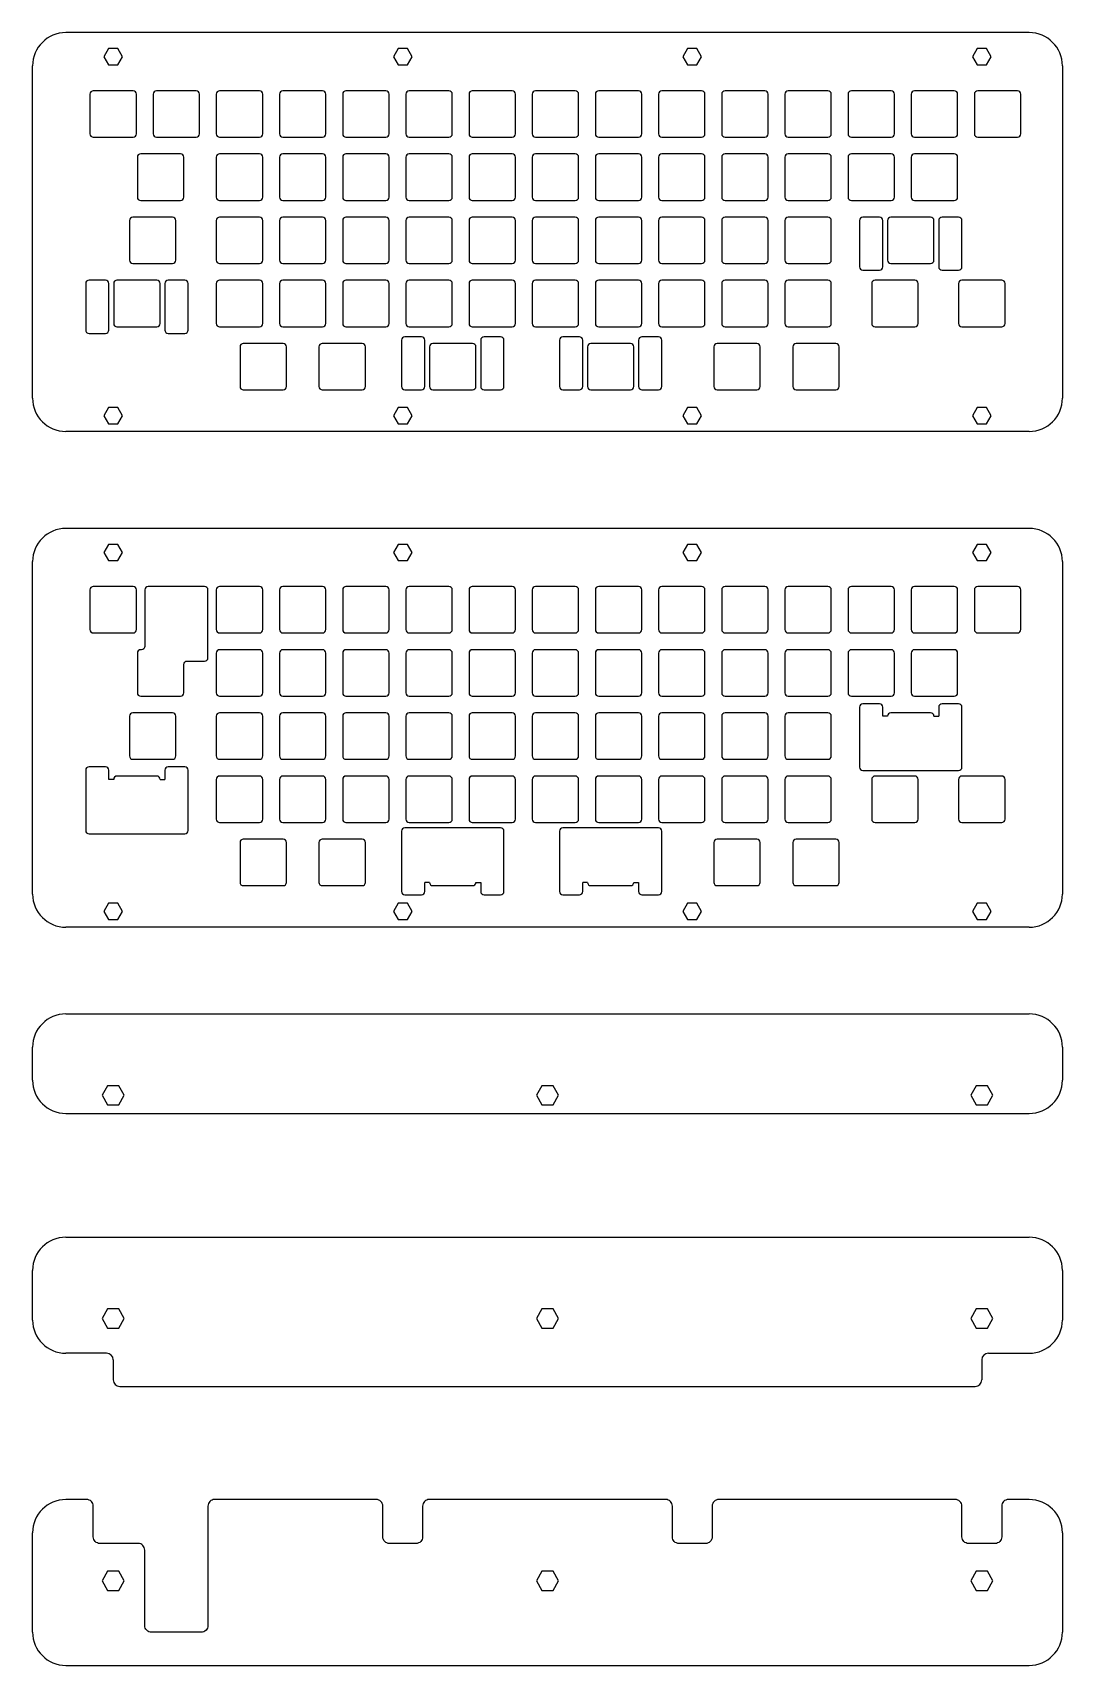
# Model space of a CAD drawing. Header units: millimetres. Extents: x 27 to 677, y 34 to 597.
# Drawn here: x 366.8 to 677.3, y 104.6 to 596.9 of the extents above; entities that cross this region are included whole.
import ezdxf

# ---------------------------------------------------------------- set-up
doc = ezdxf.new("R2010")
doc.units = ezdxf.units.MM

msp = doc.modelspace()

# ---------------------------------------------------------------- linework, layer by layer
for p, q in [((667.319018, 596.901197), (376.806518, 596.901197)), ((366.806518, 486.651197), (366.806518, 586.901197)), ((677.319018, 586.901197), (677.319018, 486.651197)), ((384.094018, 578.376197), (384.094018, 566.376197)), ((397.094018, 579.376197), (385.094018, 579.376197)), ((398.094018, 566.376197), (398.094018, 578.376197)), ((403.144018, 578.376197), (403.144018, 566.376197)), ((416.144018, 579.376197), (404.144018, 579.376197)), ((417.144018, 566.376197), (417.144018, 578.376197)), ((422.194018, 578.376197), (422.194018, 566.376197)), ((435.194018, 579.376197), (423.194018, 579.376197)), ((436.194018, 566.376197), (436.194018, 578.376197)), ((441.244018, 578.376197), (441.244018, 566.376197)), ((454.244018, 579.376197), (442.244018, 579.376197)), ((455.244018, 566.376197), (455.244018, 578.376197)), ((460.294018, 578.376197), (460.294018, 566.376197)), ((473.294018, 579.376197), (461.294018, 579.376197)), ((474.294018, 566.376197), (474.294018, 578.376197)), ((479.344018, 578.376197), (479.344018, 566.376197)), ((492.344018, 579.376197), (480.344018, 579.376197)), ((493.344018, 566.376197), (493.344018, 578.376197)), ((498.394018, 578.376197), (498.394018, 566.376197)), ((511.394018, 579.376197), (499.394018, 579.376197)), ((512.394018, 566.376197), (512.394018, 578.376197)), ((517.444018, 578.376197), (517.444018, 566.376197)), ((530.444018, 579.376197), (518.444018, 579.376197)), ((531.444018, 566.376197), (531.444018, 578.376197)), ((536.494018, 578.376197), (536.494018, 566.376197)), ((549.494018, 579.376197), (537.494018, 579.376197)), ((550.494018, 566.376197), (550.494018, 578.376197)), ((555.544018, 578.376197), (555.544018, 566.376197)), ((568.544018, 579.376197), (556.544018, 579.376197)), ((569.544018, 566.376197), (569.544018, 578.376197)), ((574.594018, 578.376197), (574.594018, 566.376197)), ((587.594018, 579.376197), (575.594018, 579.376197)), ((588.594018, 566.376197), (588.594018, 578.376197)), ((593.644018, 578.376197), (593.644018, 566.376197)), ((606.644018, 579.376197), (594.644018, 579.376197)), ((607.644018, 566.376197), (607.644018, 578.376197)), ((612.694018, 578.376197), (612.694018, 566.376197)), ((625.694018, 579.376197), (613.694018, 579.376197)), ((626.694018, 566.376197), (626.694018, 578.376197)), ((631.744018, 578.376197), (631.744018, 566.376197)), ((644.744018, 579.376197), (632.744018, 579.376197)), ((645.744018, 566.376197), (645.744018, 578.376197)), ((650.794018, 578.376197), (650.794018, 566.376197)), ((663.794018, 579.376197), (651.794018, 579.376197)), ((664.794018, 566.376197), (664.794018, 578.376197)), ((385.094018, 565.376197), (397.094018, 565.376197)), ((404.144018, 565.376197), (416.144018, 565.376197)), ((423.194018, 565.376197), (435.194018, 565.376197)), ((442.244018, 565.376197), (454.244018, 565.376197)), ((461.294018, 565.376197), (473.294018, 565.376197)), ((480.344018, 565.376197), (492.344018, 565.376197)), ((499.394018, 565.376197), (511.394018, 565.376197)), ((518.444018, 565.376197), (530.444018, 565.376197)), ((537.494018, 565.376197), (549.494018, 565.376197)), ((556.544018, 565.376197), (568.544018, 565.376197)), ((575.594018, 565.376197), (587.594018, 565.376197)), ((594.644018, 565.376197), (606.644018, 565.376197)), ((613.694018, 565.376197), (625.694018, 565.376197)), ((632.744018, 565.376197), (644.744018, 565.376197)), ((651.794018, 565.376197), (663.794018, 565.376197)), ((398.381518, 559.326197), (398.381518, 547.326197)), ((411.381518, 560.326197), (399.381518, 560.326197)), ((412.381518, 547.326197), (412.381518, 559.326197)), ((422.194018, 559.326197), (422.194018, 547.326197)), ((435.194018, 560.326197), (423.194018, 560.326197)), ((436.194018, 547.326197), (436.194018, 559.326197)), ((441.244018, 559.326197), (441.244018, 547.326197)), ((454.244018, 560.326197), (442.244018, 560.326197)), ((455.244018, 547.326197), (455.244018, 559.326197)), ((460.294018, 559.326197), (460.294018, 547.326197)), ((473.294018, 560.326197), (461.294018, 560.326197)), ((474.294018, 547.326197), (474.294018, 559.326197)), ((479.344018, 559.326197), (479.344018, 547.326197)), ((492.344018, 560.326197), (480.344018, 560.326197)), ((493.344018, 547.326197), (493.344018, 559.326197)), ((498.394018, 559.326197), (498.394018, 547.326197)), ((511.394018, 560.326197), (499.394018, 560.326197)), ((512.394018, 547.326197), (512.394018, 559.326197)), ((517.444018, 559.326197), (517.444018, 547.326197)), ((530.444018, 560.326197), (518.444018, 560.326197)), ((531.444018, 547.326197), (531.444018, 559.326197)), ((536.494018, 559.326197), (536.494018, 547.326197)), ((549.494018, 560.326197), (537.494018, 560.326197)), ((550.494018, 547.326197), (550.494018, 559.326197)), ((555.544018, 559.326197), (555.544018, 547.326197)), ((568.544018, 560.326197), (556.544018, 560.326197)), ((569.544018, 547.326197), (569.544018, 559.326197)), ((574.594018, 559.326197), (574.594018, 547.326197)), ((587.594018, 560.326197), (575.594018, 560.326197)), ((588.594018, 547.326197), (588.594018, 559.326197)), ((593.644018, 559.326197), (593.644018, 547.326197)), ((606.644018, 560.326197), (594.644018, 560.326197)), ((607.644018, 547.326197), (607.644018, 559.326197)), ((612.694018, 559.326197), (612.694018, 547.326197)), ((625.694018, 560.326197), (613.694018, 560.326197)), ((626.694018, 547.326197), (626.694018, 559.326197)), ((631.744018, 559.326197), (631.744018, 547.326197)), ((644.744018, 560.326197), (632.744018, 560.326197)), ((645.744018, 547.326197), (645.744018, 559.326197)), ((399.381518, 546.326197), (411.381518, 546.326197)), ((423.194018, 546.326197), (435.194018, 546.326197)), ((442.244018, 546.326197), (454.244018, 546.326197)), ((461.294018, 546.326197), (473.294018, 546.326197)), ((480.344018, 546.326197), (492.344018, 546.326197)), ((499.394018, 546.326197), (511.394018, 546.326197)), ((518.444018, 546.326197), (530.444018, 546.326197)), ((537.494018, 546.326197), (549.494018, 546.326197)), ((556.544018, 546.326197), (568.544018, 546.326197)), ((575.594018, 546.326197), (587.594018, 546.326197)), ((594.644018, 546.326197), (606.644018, 546.326197)), ((613.694018, 546.326197), (625.694018, 546.326197)), ((632.744018, 546.326197), (644.744018, 546.326197)), ((396.000268, 540.276197), (396.000268, 528.276197)), ((409.000268, 541.276197), (397.000268, 541.276197)), ((410.000268, 528.276197), (410.000268, 540.276197)), ((422.194018, 540.276197), (422.194018, 528.276197)), ((435.194018, 541.276197), (423.194018, 541.276197)), ((436.194018, 528.276197), (436.194018, 540.276197)), ((441.244018, 540.276197), (441.244018, 528.276197)), ((454.244018, 541.276197), (442.244018, 541.276197)), ((455.244018, 528.276197), (455.244018, 540.276197)), ((460.294018, 540.276197), (460.294018, 528.276197)), ((473.294018, 541.276197), (461.294018, 541.276197)), ((474.294018, 528.276197), (474.294018, 540.276197)), ((479.344018, 540.276197), (479.344018, 528.276197)), ((492.344018, 541.276197), (480.344018, 541.276197)), ((493.344018, 528.276197), (493.344018, 540.276197)), ((498.394018, 540.276197), (498.394018, 528.276197)), ((511.394018, 541.276197), (499.394018, 541.276197)), ((512.394018, 528.276197), (512.394018, 540.276197)), ((517.444018, 540.276197), (517.444018, 528.276197)), ((530.444018, 541.276197), (518.444018, 541.276197)), ((531.444018, 528.276197), (531.444018, 540.276197)), ((536.494018, 540.276197), (536.494018, 528.276197)), ((549.494018, 541.276197), (537.494018, 541.276197)), ((550.494018, 528.276197), (550.494018, 540.276197)), ((555.544018, 540.276197), (555.544018, 528.276197)), ((568.544018, 541.276197), (556.544018, 541.276197)), ((569.544018, 528.276197), (569.544018, 540.276197)), ((574.594018, 540.276197), (574.594018, 528.276197)), ((587.594018, 541.276197), (575.594018, 541.276197)), ((588.594018, 528.276197), (588.594018, 540.276197)), ((593.644018, 540.276197), (593.644018, 528.276197)), ((606.644018, 541.276197), (594.644018, 541.276197)), ((607.644018, 528.276197), (607.644018, 540.276197)), ((616.162268, 540.276197), (616.162268, 526.276197)), ((622.162268, 541.276197), (617.162268, 541.276197)), ((623.162268, 526.276197), (623.162268, 540.276197)), ((624.600268, 540.276197), (624.600268, 528.276197)), ((637.600268, 541.276197), (625.600268, 541.276197)), ((638.600268, 528.276197), (638.600268, 540.276197)), ((640.038268, 540.276197), (640.038268, 526.276197)), ((646.038268, 541.276197), (641.038268, 541.276197)), ((647.038268, 526.276197), (647.038268, 540.276197)), ((397.000268, 527.276197), (409.000268, 527.276197)), ((423.194018, 527.276197), (435.194018, 527.276197)), ((442.244018, 527.276197), (454.244018, 527.276197)), ((461.294018, 527.276197), (473.294018, 527.276197)), ((480.344018, 527.276197), (492.344018, 527.276197)), ((499.394018, 527.276197), (511.394018, 527.276197)), ((518.444018, 527.276197), (530.444018, 527.276197)), ((537.494018, 527.276197), (549.494018, 527.276197)), ((556.544018, 527.276197), (568.544018, 527.276197)), ((575.594018, 527.276197), (587.594018, 527.276197)), ((594.644018, 527.276197), (606.644018, 527.276197)), ((625.600268, 527.276197), (637.600268, 527.276197)), ((388.799768, 522.226197), (383.799768, 522.226197)), ((404.237768, 522.226197), (392.237768, 522.226197)), ((412.675768, 522.226197), (407.675768, 522.226197)), ((435.194018, 522.226197), (423.194018, 522.226197)), ((454.244018, 522.226197), (442.244018, 522.226197)), ((473.294018, 522.226197), (461.294018, 522.226197)), ((492.344018, 522.226197), (480.344018, 522.226197)), ((511.394018, 522.226197), (499.394018, 522.226197)), ((530.444018, 522.226197), (518.444018, 522.226197)), ((549.494018, 522.226197), (537.494018, 522.226197)), ((568.544018, 522.226197), (556.544018, 522.226197)), ((587.594018, 522.226197), (575.594018, 522.226197)), ((606.644018, 522.226197), (594.644018, 522.226197)), ((617.162268, 525.276197), (622.162268, 525.276197)), ((632.837768, 522.226197), (620.837768, 522.226197)), ((641.038268, 525.276197), (646.038268, 525.276197)), ((659.031518, 522.226197), (647.031518, 522.226197)), ((382.799768, 521.226197), (382.799768, 507.226197)), ((389.799768, 507.226197), (389.799768, 521.226197)), ((391.237768, 521.226197), (391.237768, 509.226197)), ((405.237768, 509.226197), (405.237768, 521.226197)), ((406.675768, 521.226197), (406.675768, 507.226197)), ((413.675768, 507.226197), (413.675768, 521.226197)), ((422.194018, 521.226197), (422.194018, 509.226197)), ((436.194018, 509.226197), (436.194018, 521.226197)), ((441.244018, 521.226197), (441.244018, 509.226197)), ((455.244018, 509.226197), (455.244018, 521.226197)), ((460.294018, 521.226197), (460.294018, 509.226197)), ((474.294018, 509.226197), (474.294018, 521.226197)), ((479.344018, 521.226197), (479.344018, 509.226197)), ((493.344018, 509.226197), (493.344018, 521.226197)), ((498.394018, 521.226197), (498.394018, 509.226197)), ((512.394018, 509.226197), (512.394018, 521.226197)), ((517.444018, 521.226197), (517.444018, 509.226197)), ((531.444018, 509.226197), (531.444018, 521.226197)), ((536.494018, 521.226197), (536.494018, 509.226197)), ((550.494018, 509.226197), (550.494018, 521.226197)), ((555.544018, 521.226197), (555.544018, 509.226197)), ((569.544018, 509.226197), (569.544018, 521.226197)), ((574.594018, 521.226197), (574.594018, 509.226197)), ((588.594018, 509.226197), (588.594018, 521.226197)), ((593.644018, 521.226197), (593.644018, 509.226197)), ((607.644018, 509.226197), (607.644018, 521.226197)), ((619.837768, 521.226197), (619.837768, 509.226197)), ((633.837768, 509.226197), (633.837768, 521.226197)), ((646.031518, 521.226197), (646.031518, 509.226197)), ((660.031518, 509.226197), (660.031518, 521.226197)), ((392.237768, 508.226197), (404.237768, 508.226197)), ((423.194018, 508.226197), (435.194018, 508.226197)), ((442.244018, 508.226197), (454.244018, 508.226197)), ((461.294018, 508.226197), (473.294018, 508.226197)), ((480.344018, 508.226197), (492.344018, 508.226197)), ((499.394018, 508.226197), (511.394018, 508.226197)), ((518.444018, 508.226197), (530.444018, 508.226197)), ((537.494018, 508.226197), (549.494018, 508.226197)), ((556.544018, 508.226197), (568.544018, 508.226197)), ((575.594018, 508.226197), (587.594018, 508.226197)), ((594.644018, 508.226197), (606.644018, 508.226197)), ((620.837768, 508.226197), (632.837768, 508.226197)), ((647.031518, 508.226197), (659.031518, 508.226197)), ((383.799768, 506.226197), (388.799768, 506.226197)), ((407.675768, 506.226197), (412.675768, 506.226197)), ((442.337768, 503.176197), (430.337768, 503.176197)), ((466.150268, 503.176197), (454.150268, 503.176197)), ((478.049768, 504.176197), (478.049768, 490.176197)), ((484.049768, 505.176197), (479.049768, 505.176197)), ((485.049768, 490.176197), (485.049768, 504.176197)), ((499.487768, 503.176197), (487.487768, 503.176197)), ((501.925768, 504.176197), (501.925768, 490.176197)), ((507.925768, 505.176197), (502.925768, 505.176197)), ((508.925768, 490.176197), (508.925768, 504.176197)), ((525.674768, 504.176197), (525.674768, 490.176197)), ((531.674768, 505.176197), (526.674768, 505.176197)), ((532.674768, 490.176197), (532.674768, 504.176197)), ((547.112768, 503.176197), (535.112768, 503.176197)), ((549.550768, 504.176197), (549.550768, 490.176197)), ((555.550768, 505.176197), (550.550768, 505.176197)), ((556.550768, 490.176197), (556.550768, 504.176197)), ((585.212768, 503.176197), (573.212768, 503.176197)), ((609.025268, 503.176197), (597.025268, 503.176197)), ((429.337768, 502.176197), (429.337768, 490.176197)), ((443.337768, 490.176197), (443.337768, 502.176197)), ((453.150268, 502.176197), (453.150268, 490.176197)), ((467.150268, 490.176197), (467.150268, 502.176197)), ((486.487768, 502.176197), (486.487768, 490.176197)), ((500.487768, 490.176197), (500.487768, 502.176197)), ((534.112768, 502.176197), (534.112768, 490.176197)), ((548.112768, 490.176197), (548.112768, 502.176197)), ((572.212768, 502.176197), (572.212768, 490.176197)), ((586.212768, 490.176197), (586.212768, 502.176197)), ((596.025268, 502.176197), (596.025268, 490.176197)), ((610.025268, 490.176197), (610.025268, 502.176197)), ((430.337768, 489.176197), (442.337768, 489.176197)), ((454.150268, 489.176197), (466.150268, 489.176197)), ((479.049768, 489.176197), (484.049768, 489.176197)), ((487.487768, 489.176197), (499.487768, 489.176197)), ((502.925768, 489.176197), (507.925768, 489.176197)), ((526.674768, 489.176197), (531.674768, 489.176197)), ((535.112768, 489.176197), (547.112768, 489.176197)), ((550.550768, 489.176197), (555.550768, 489.176197)), ((573.212768, 489.176197), (585.212768, 489.176197)), ((597.025268, 489.176197), (609.025268, 489.176197)), ((667.319018, 476.651197), (376.806518, 476.651197)), ((667.319018, 447.402188), (376.806518, 447.402188)), ((366.806518, 337.152188), (366.806518, 437.402188)), ((677.319018, 437.402188), (677.319018, 337.152188)), ((384.094018, 428.877188), (384.094018, 416.877188)), ((397.094018, 429.877188), (385.094018, 429.877188)), ((398.094018, 416.877188), (398.094018, 428.877188)), ((422.194018, 428.877188), (422.194018, 416.877188)), ((435.194018, 429.877188), (423.194018, 429.877188)), ((436.194018, 416.877188), (436.194018, 428.877188)), ((441.244018, 428.877188), (441.244018, 416.877188)), ((454.244018, 429.877188), (442.244018, 429.877188)), ((455.244018, 416.877188), (455.244018, 428.877188)), ((460.294018, 428.877188), (460.294018, 416.877188)), ((473.294018, 429.877188), (461.294018, 429.877188)), ((474.294018, 416.877188), (474.294018, 428.877188)), ((479.344018, 428.877188), (479.344018, 416.877188)), ((492.344018, 429.877188), (480.344018, 429.877188)), ((493.344018, 416.877188), (493.344018, 428.877188)), ((498.394018, 428.877188), (498.394018, 416.877188)), ((511.394018, 429.877188), (499.394018, 429.877188)), ((512.394018, 416.877188), (512.394018, 428.877188)), ((517.444018, 428.877188), (517.444018, 416.877188)), ((530.444018, 429.877188), (518.444018, 429.877188)), ((531.444018, 416.877188), (531.444018, 428.877188)), ((536.494018, 428.877188), (536.494018, 416.877188)), ((549.494018, 429.877188), (537.494018, 429.877188)), ((550.494018, 416.877188), (550.494018, 428.877188)), ((555.544018, 428.877188), (555.544018, 416.877188)), ((568.544018, 429.877188), (556.544018, 429.877188)), ((569.544018, 416.877188), (569.544018, 428.877188)), ((574.594018, 428.877188), (574.594018, 416.877188)), ((587.594018, 429.877188), (575.594018, 429.877188)), ((588.594018, 416.877188), (588.594018, 428.877188)), ((593.644018, 428.877188), (593.644018, 416.877188)), ((606.644018, 429.877188), (594.644018, 429.877188)), ((607.644018, 416.877188), (607.644018, 428.877188)), ((612.694018, 428.877188), (612.694018, 416.877188)), ((625.694018, 429.877188), (613.694018, 429.877188)), ((626.694018, 416.877188), (626.694018, 428.877188)), ((631.744018, 428.877188), (631.744018, 416.877188)), ((644.744018, 429.877188), (632.744018, 429.877188)), ((645.744018, 416.877188), (645.744018, 428.877188)), ((650.794018, 428.877188), (650.794018, 416.877188)), ((663.794018, 429.877188), (651.794018, 429.877188)), ((664.794018, 416.877188), (664.794018, 428.877188)), ((385.094018, 415.877188), (397.094018, 415.877188)), ((423.194018, 415.877188), (435.194018, 415.877188)), ((442.244018, 415.877188), (454.244018, 415.877188)), ((461.294018, 415.877188), (473.294018, 415.877188)), ((480.344018, 415.877188), (492.344018, 415.877188)), ((499.394018, 415.877188), (511.394018, 415.877188)), ((518.444018, 415.877188), (530.444018, 415.877188)), ((537.494018, 415.877188), (549.494018, 415.877188)), ((556.544018, 415.877188), (568.544018, 415.877188)), ((575.594018, 415.877188), (587.594018, 415.877188)), ((594.644018, 415.877188), (606.644018, 415.877188)), ((613.694018, 415.877188), (625.694018, 415.877188)), ((632.744018, 415.877188), (644.744018, 415.877188)), ((651.794018, 415.877188), (663.794018, 415.877188)), ((398.381518, 409.827188), (398.381518, 397.827188)), ((422.194018, 409.827188), (422.194018, 397.827188)), ((435.194018, 410.827188), (423.194018, 410.827188)), ((436.194018, 397.827188), (436.194018, 409.827188)), ((441.244018, 409.827188), (441.244018, 397.827188)), ((454.244018, 410.827188), (442.244018, 410.827188)), ((455.244018, 397.827188), (455.244018, 409.827188)), ((460.294018, 409.827188), (460.294018, 397.827188)), ((473.294018, 410.827188), (461.294018, 410.827188)), ((474.294018, 397.827188), (474.294018, 409.827188)), ((479.344018, 409.827188), (479.344018, 397.827188)), ((492.344018, 410.827188), (480.344018, 410.827188)), ((493.344018, 397.827188), (493.344018, 409.827188)), ((498.394018, 409.827188), (498.394018, 397.827188)), ((511.394018, 410.827188), (499.394018, 410.827188)), ((512.394018, 397.827188), (512.394018, 409.827188)), ((517.444018, 409.827188), (517.444018, 397.827188)), ((530.444018, 410.827188), (518.444018, 410.827188)), ((531.444018, 397.827188), (531.444018, 409.827188)), ((536.494018, 409.827188), (536.494018, 397.827188)), ((549.494018, 410.827188), (537.494018, 410.827188)), ((550.494018, 397.827188), (550.494018, 409.827188)), ((555.544018, 409.827188), (555.544018, 397.827188)), ((568.544018, 410.827188), (556.544018, 410.827188)), ((569.544018, 397.827188), (569.544018, 409.827188)), ((574.594018, 409.827188), (574.594018, 397.827188)), ((587.594018, 410.827188), (575.594018, 410.827188)), ((588.594018, 397.827188), (588.594018, 409.827188)), ((593.644018, 409.827188), (593.644018, 397.827188)), ((606.644018, 410.827188), (594.644018, 410.827188)), ((607.644018, 397.827188), (607.644018, 409.827188)), ((612.694018, 409.827188), (612.694018, 397.827188)), ((625.694018, 410.827188), (613.694018, 410.827188)), ((626.694018, 397.827188), (626.694018, 409.827188)), ((631.744018, 409.827188), (631.744018, 397.827188)), ((644.744018, 410.827188), (632.744018, 410.827188)), ((645.744018, 397.827188), (645.744018, 409.827188)), ((399.381518, 396.827188), (411.381518, 396.827188)), ((423.194018, 396.827188), (435.194018, 396.827188)), ((442.244018, 396.827188), (454.244018, 396.827188)), ((461.294018, 396.827188), (473.294018, 396.827188)), ((480.344018, 396.827188), (492.344018, 396.827188)), ((499.394018, 396.827188), (511.394018, 396.827188)), ((518.444018, 396.827188), (530.444018, 396.827188)), ((537.494018, 396.827188), (549.494018, 396.827188)), ((556.544018, 396.827188), (568.544018, 396.827188)), ((575.594018, 396.827188), (587.594018, 396.827188)), ((594.644018, 396.827188), (606.644018, 396.827188)), ((613.694018, 396.827188), (625.694018, 396.827188)), ((622.162268, 394.527188), (617.162268, 394.527188)), ((632.744018, 396.827188), (644.744018, 396.827188)), ((646.038268, 394.527188), (641.038268, 394.527188)), ((396.000268, 390.777188), (396.000268, 378.777188)), ((409.000268, 391.777188), (397.000268, 391.777188)), ((410.000268, 378.777188), (410.000268, 390.777188)), ((422.194018, 390.777188), (422.194018, 378.777188)), ((435.194018, 391.777188), (423.194018, 391.777188)), ((436.194018, 378.777188), (436.194018, 390.777188)), ((441.244018, 390.777188), (441.244018, 378.777188)), ((454.244018, 391.777188), (442.244018, 391.777188)), ((455.244018, 378.777188), (455.244018, 390.777188)), ((460.294018, 390.777188), (460.294018, 378.777188)), ((473.294018, 391.777188), (461.294018, 391.777188)), ((474.294018, 378.777188), (474.294018, 390.777188)), ((479.344018, 390.777188), (479.344018, 378.777188)), ((492.344018, 391.777188), (480.344018, 391.777188)), ((493.344018, 378.777188), (493.344018, 390.777188)), ((498.394018, 390.777188), (498.394018, 378.777188)), ((511.394018, 391.777188), (499.394018, 391.777188)), ((512.394018, 378.777188), (512.394018, 390.777188)), ((517.444018, 390.777188), (517.444018, 378.777188)), ((530.444018, 391.777188), (518.444018, 391.777188)), ((531.444018, 378.777188), (531.444018, 390.777188)), ((536.494018, 390.777188), (536.494018, 378.777188)), ((549.494018, 391.777188), (537.494018, 391.777188)), ((550.494018, 378.777188), (550.494018, 390.777188)), ((555.544018, 390.777188), (555.544018, 378.777188)), ((568.544018, 391.777188), (556.544018, 391.777188)), ((569.544018, 378.777188), (569.544018, 390.777188)), ((574.594018, 390.777188), (574.594018, 378.777188)), ((587.594018, 391.777188), (575.594018, 391.777188)), ((588.594018, 378.777188), (588.594018, 390.777188)), ((593.644018, 390.777188), (593.644018, 378.777188)), ((606.644018, 391.777188), (594.644018, 391.777188)), ((607.644018, 378.777188), (607.644018, 390.777188)), ((616.162268, 393.527188), (616.162268, 375.377188)), ((623.162268, 390.777188), (623.162268, 393.527188)), ((624.600268, 390.777188), (623.162268, 390.777188)), ((637.600268, 391.777188), (625.600268, 391.777188)), ((638.600268, 390.777188), (640.038268, 390.777188)), ((640.038268, 393.527188), (640.038268, 390.777188)), ((647.038268, 375.377188), (647.038268, 393.527188)), ((382.799768, 374.477188), (382.799768, 356.327188)), ((388.799768, 375.477188), (383.799768, 375.477188)), ((389.799768, 371.727188), (389.799768, 374.477188)), ((397.000268, 377.777188), (409.000268, 377.777188)), ((406.675768, 374.477188), (406.675768, 371.727188)), ((412.675768, 375.477188), (407.675768, 375.477188)), ((413.675768, 356.327188), (413.675768, 374.477188)), ((423.194018, 377.777188), (435.194018, 377.777188)), ((442.244018, 377.777188), (454.244018, 377.777188)), ((461.294018, 377.777188), (473.294018, 377.777188)), ((480.344018, 377.777188), (492.344018, 377.777188)), ((499.394018, 377.777188), (511.394018, 377.777188)), ((518.444018, 377.777188), (530.444018, 377.777188)), ((537.494018, 377.777188), (549.494018, 377.777188)), ((556.544018, 377.777188), (568.544018, 377.777188)), ((575.594018, 377.777188), (587.594018, 377.777188)), ((594.644018, 377.777188), (606.644018, 377.777188)), ((617.162268, 374.377188), (620.662268, 374.377188)), ((620.662268, 374.377188), (622.162268, 374.377188)), ((622.162268, 374.377188), (641.038268, 374.377188)), ((641.038268, 374.377188), (642.538268, 374.377188)), ((642.538268, 374.377188), (646.038268, 374.377188)), ((391.237768, 371.727188), (389.799768, 371.727188)), ((404.237768, 372.727188), (392.237768, 372.727188)), ((405.237768, 371.727188), (406.675768, 371.727188)), ((422.194018, 371.727188), (422.194018, 359.727188)), ((435.194018, 372.727188), (423.194018, 372.727188)), ((436.194018, 359.727188), (436.194018, 371.727188)), ((441.244018, 371.727188), (441.244018, 359.727188)), ((454.244018, 372.727188), (442.244018, 372.727188)), ((455.244018, 359.727188), (455.244018, 371.727188)), ((460.294018, 371.727188), (460.294018, 359.727188)), ((473.294018, 372.727188), (461.294018, 372.727188)), ((474.294018, 359.727188), (474.294018, 371.727188)), ((479.344018, 371.727188), (479.344018, 359.727188)), ((492.344018, 372.727188), (480.344018, 372.727188)), ((493.344018, 359.727188), (493.344018, 371.727188)), ((498.394018, 371.727188), (498.394018, 359.727188)), ((511.394018, 372.727188), (499.394018, 372.727188)), ((512.394018, 359.727188), (512.394018, 371.727188)), ((517.444018, 371.727188), (517.444018, 359.727188)), ((530.444018, 372.727188), (518.444018, 372.727188)), ((531.444018, 359.727188), (531.444018, 371.727188)), ((536.494018, 371.727188), (536.494018, 359.727188)), ((549.494018, 372.727188), (537.494018, 372.727188)), ((550.494018, 359.727188), (550.494018, 371.727188)), ((555.544018, 371.727188), (555.544018, 359.727188)), ((568.544018, 372.727188), (556.544018, 372.727188)), ((569.544018, 359.727188), (569.544018, 371.727188)), ((574.594018, 371.727188), (574.594018, 359.727188)), ((587.594018, 372.727188), (575.594018, 372.727188)), ((588.594018, 359.727188), (588.594018, 371.727188)), ((593.644018, 371.727188), (593.644018, 359.727188)), ((606.644018, 372.727188), (594.644018, 372.727188)), ((607.644018, 359.727188), (607.644018, 371.727188)), ((619.837768, 371.727188), (619.837768, 359.727188)), ((632.837768, 372.727188), (620.837768, 372.727188)), ((633.837768, 359.727188), (633.837768, 371.727188)), ((646.031518, 371.727188), (646.031518, 359.727188)), ((659.031518, 372.727188), (647.031518, 372.727188)), ((660.031518, 359.727188), (660.031518, 371.727188)), ((383.799768, 355.327188), (387.299768, 355.327188)), ((387.299768, 355.327188), (388.799768, 355.327188)), ((388.799768, 355.327188), (407.675768, 355.327188)), ((407.675768, 355.327188), (409.175768, 355.327188)), ((409.175768, 355.327188), (412.675768, 355.327188)), ((423.194018, 358.727188), (435.194018, 358.727188)), ((442.244018, 358.727188), (454.244018, 358.727188)), ((461.294018, 358.727188), (473.294018, 358.727188)), ((478.049768, 356.077188), (478.049768, 337.927188)), ((482.549768, 357.077188), (479.049768, 357.077188)), ((480.344018, 358.727188), (492.344018, 358.727188)), ((484.049768, 357.077188), (482.549768, 357.077188)), ((502.925768, 357.077188), (484.049768, 357.077188)), ((499.394018, 358.727188), (511.394018, 358.727188)), ((504.425768, 357.077188), (502.925768, 357.077188)), ((507.925768, 357.077188), (504.425768, 357.077188)), ((508.925768, 337.927188), (508.925768, 356.077188)), ((518.444018, 358.727188), (530.444018, 358.727188)), ((525.674768, 356.077188), (525.674768, 337.927188)), ((530.174768, 357.077188), (526.674768, 357.077188)), ((531.674768, 357.077188), (530.174768, 357.077188)), ((550.550768, 357.077188), (531.674768, 357.077188)), ((537.494018, 358.727188), (549.494018, 358.727188)), ((552.050768, 357.077188), (550.550768, 357.077188)), ((555.550768, 357.077188), (552.050768, 357.077188)), ((556.544018, 358.727188), (568.544018, 358.727188)), ((556.550768, 337.927188), (556.550768, 356.077188)), ((575.594018, 358.727188), (587.594018, 358.727188)), ((594.644018, 358.727188), (606.644018, 358.727188)), ((620.837768, 358.727188), (632.837768, 358.727188)), ((647.031518, 358.727188), (659.031518, 358.727188)), ((429.337768, 352.677188), (429.337768, 340.677188)), ((442.337768, 353.677188), (430.337768, 353.677188)), ((443.337768, 340.677188), (443.337768, 352.677188)), ((453.150268, 352.677188), (453.150268, 340.677188)), ((466.150268, 353.677188), (454.150268, 353.677188)), ((467.150268, 340.677188), (467.150268, 352.677188)), ((572.212768, 352.677188), (572.212768, 340.677188)), ((585.212768, 353.677188), (573.212768, 353.677188)), ((586.212768, 340.677188), (586.212768, 352.677188)), ((596.025268, 352.677188), (596.025268, 340.677188)), ((609.025268, 353.677188), (597.025268, 353.677188)), ((610.025268, 340.677188), (610.025268, 352.677188)), ((485.049768, 337.927188), (485.049768, 340.677188)), ((486.487768, 340.677188), (485.049768, 340.677188)), ((500.487768, 340.677188), (501.925768, 340.677188)), ((501.925768, 340.677188), (501.925768, 337.927188)), ((532.674768, 337.927188), (532.674768, 340.677188)), ((534.112768, 340.677188), (532.674768, 340.677188)), ((548.112768, 340.677188), (549.550768, 340.677188)), ((549.550768, 340.677188), (549.550768, 337.927188)), ((430.337768, 339.677188), (442.337768, 339.677188)), ((454.150268, 339.677188), (466.150268, 339.677188)), ((479.049768, 336.927188), (484.049768, 336.927188)), ((487.487768, 339.677188), (499.487768, 339.677188)), ((502.925768, 336.927188), (507.925768, 336.927188)), ((526.674768, 336.927188), (531.674768, 336.927188)), ((535.112768, 339.677188), (547.112768, 339.677188)), ((550.550768, 336.927188), (555.550768, 336.927188)), ((573.212768, 339.677188), (585.212768, 339.677188)), ((597.025268, 339.677188), (609.025268, 339.677188)), ((667.319018, 327.152188), (376.806518, 327.152188)), ((376.806518, 300.981057), (667.319018, 300.981057)), ((366.806518, 280.981058), (366.806518, 290.981057)), ((677.319018, 290.981057), (677.319018, 280.981058)), ((376.806518, 270.981058), (667.319018, 270.981058)), ((376.806518, 233.672216), (667.319018, 233.672216)), ((366.806518, 208.672217), (366.806518, 223.672216)), ((677.319018, 223.672216), (677.319018, 208.672217)), ((389.094018, 198.672217), (376.806518, 198.672217)), ((655.031518, 198.672217), (667.319018, 198.672217)), ((391.094018, 196.672217), (391.094018, 190.672217)), ((653.031518, 196.672217), (653.031518, 190.672217)), ((393.094018, 188.672217), (651.031518, 188.672217)), ((366.806518, 114.559927), (366.806518, 144.559926)), ((677.319018, 144.559926), (677.319018, 114.559927)), ((376.806518, 104.559927), (667.319018, 104.559927))]:
    msp.add_line(p, q)
for points in [[(392.508526, 587.201197), (393.923034, 589.651197), (392.508526, 592.101197), (389.67951, 592.101197), (388.265002, 589.651197), (389.67951, 587.201197)], [(479.821026, 587.201197), (481.235534, 589.651197), (479.821026, 592.101197), (476.99201, 592.101197), (475.577502, 589.651197), (476.99201, 587.201197)], [(567.133526, 587.201197), (568.548034, 589.651197), (567.133526, 592.101197), (564.30451, 592.101197), (562.890002, 589.651197), (564.30451, 587.201197)], [(654.446026, 587.201197), (655.860534, 589.651197), (654.446026, 592.101197), (651.61701, 592.101197), (650.202502, 589.651197), (651.61701, 587.201197)], [(392.508526, 478.951197), (393.923034, 481.401197), (392.508526, 483.851197), (389.67951, 483.851197), (388.265002, 481.401197), (389.67951, 478.951197)], [(479.821026, 478.951197), (481.235534, 481.401197), (479.821026, 483.851197), (476.99201, 483.851197), (475.577502, 481.401197), (476.99201, 478.951197)], [(567.133526, 478.951197), (568.548034, 481.401197), (567.133526, 483.851197), (564.30451, 483.851197), (562.890002, 481.401197), (564.30451, 478.951197)], [(654.446026, 478.951197), (655.860534, 481.401197), (654.446026, 483.851197), (651.61701, 483.851197), (650.202502, 481.401197), (651.61701, 478.951197)], [(392.508526, 437.702188), (393.923034, 440.152188), (392.508526, 442.602188), (389.67951, 442.602188), (388.265002, 440.152188), (389.67951, 437.702188)], [(479.821026, 437.702188), (481.235534, 440.152188), (479.821026, 442.602188), (476.99201, 442.602188), (475.577502, 440.152188), (476.99201, 437.702188)], [(567.133526, 437.702188), (568.548034, 440.152188), (567.133526, 442.602188), (564.30451, 442.602188), (562.890002, 440.152188), (564.30451, 437.702188)], [(654.446026, 437.702188), (655.860534, 440.152188), (654.446026, 442.602188), (651.61701, 442.602188), (650.202502, 440.152188), (651.61701, 437.702188)], [(392.508526, 329.452188), (393.923034, 331.902188), (392.508526, 334.352188), (389.67951, 334.352188), (388.265002, 331.902188), (389.67951, 329.452188)], [(479.821026, 329.452188), (481.235534, 331.902188), (479.821026, 334.352188), (476.99201, 334.352188), (475.577502, 331.902188), (476.99201, 329.452188)], [(567.133526, 329.452188), (568.548034, 331.902188), (567.133526, 334.352188), (564.30451, 334.352188), (562.890002, 331.902188), (564.30451, 329.452188)], [(654.446026, 329.452188), (655.860534, 331.902188), (654.446026, 334.352188), (651.61701, 334.352188), (650.202502, 331.902188), (651.61701, 329.452188)], [(389.418878, 279.357001), (387.743878, 276.455816), (389.418878, 273.554631), (392.768878, 273.554631), (394.443878, 276.455816), (392.768878, 279.357001)], [(520.38763, 279.357001), (518.71263, 276.455816), (520.38763, 273.554631), (523.73763, 273.554631), (525.41263, 276.455816), (523.73763, 279.357001)], [(651.356518, 279.357242), (649.681518, 276.456057), (651.356518, 273.554872), (654.706518, 273.554872), (656.381518, 276.456057), (654.706518, 279.357242)], [(389.419019, 212.048403), (387.744019, 209.147218), (389.419019, 206.246033), (392.769019, 206.246033), (394.444019, 209.147218), (392.769019, 212.048403)], [(520.38763, 212.048642), (518.71263, 209.147457), (520.38763, 206.246272), (523.73763, 206.246272), (525.41263, 209.147457), (523.73763, 212.048642)], [(651.356517, 212.048403), (649.681517, 209.147218), (651.356517, 206.246033), (654.706517, 206.246033), (656.381517, 209.147218), (654.706517, 212.048403)], [(389.419018, 132.936111), (387.744018, 130.034926), (389.419018, 127.133741), (392.769018, 127.133741), (394.444018, 130.034926), (392.769018, 132.936111)], [(520.387768, 132.936111), (518.712768, 130.034926), (520.387768, 127.133741), (523.737768, 127.133741), (525.412768, 130.034926), (523.737768, 132.936111)], [(651.356518, 132.936111), (649.681518, 130.034926), (651.356518, 127.133741), (654.706518, 127.133741), (656.381518, 130.034926), (654.706518, 132.936111)]]:
    msp.add_lwpolyline(points, close=True)
for points in [[(412.381518, 397.827188), (412.381518, 406.402189, -0.414214), (413.381518, 407.402189), (418.669018, 407.402189, 0.414214), (419.669018, 408.402189), (419.669018, 428.877188, 0.414214), (418.669018, 429.877188), (401.619018, 429.877188, 0.414214), (400.619018, 428.877188), (400.619018, 411.827188, -0.414214), (399.619018, 410.827188), (399.381518, 410.827188)], [(667.319018, 154.559926), (661.031518, 154.559926, 0.414214), (659.031518, 152.559926), (659.031518, 143.309926, -0.414214), (657.031518, 141.309926), (649.031518, 141.309926, -0.414214), (647.031518, 143.309926), (647.031518, 152.559926, 0.414214), (645.031518, 154.559926), (573.719018, 154.559926, 0.414214), (571.719018, 152.559926), (571.719018, 143.309926, -0.414214), (569.719018, 141.309926), (561.719018, 141.309926, -0.414214), (559.719018, 143.309926), (559.719018, 152.559926, 0.414214), (557.719018, 154.559926), (486.406518, 154.559926, 0.414214), (484.406518, 152.559926), (484.406518, 143.309926, -0.414214), (482.406518, 141.309926), (474.406518, 141.309926, -0.414214), (472.406518, 143.309926), (472.406518, 152.559926, 0.414214), (470.406518, 154.559926), (421.669018, 154.559926, 0.414214), (419.669018, 152.559926), (419.669018, 116.559927, -0.414214), (417.669018, 114.559927), (402.619018, 114.559927, -0.414214), (400.619018, 116.559927), (400.619018, 139.309926, 0.414214), (398.619018, 141.309926), (387.094018, 141.309926, -0.414214), (385.094018, 143.309926), (385.094018, 152.559926, 0.414214), (383.094018, 154.559926), (376.806518, 154.559926)]]:
    msp.add_lwpolyline(points, format="xyb")
for centre, radius, start, end in [((376.806518, 586.901197), 10, 90, 180), ((667.319018, 586.901197), 10, 0, 90), ((385.094018, 578.376197), 1, 90, 180), ((397.094018, 578.376197), 1, 0, 90), ((404.144018, 578.376197), 1, 90, 180), ((416.144018, 578.376197), 1, 0, 90), ((423.194018, 578.376197), 1, 90, 180), ((435.194018, 578.376197), 1, 0, 90), ((442.244018, 578.376197), 1, 90, 180), ((454.244018, 578.376197), 1, 0, 90), ((461.294018, 578.376197), 1, 90, 180), ((473.294018, 578.376197), 1, 0, 90), ((480.344018, 578.376197), 1, 90, 180), ((492.344018, 578.376197), 1, 0, 90), ((499.394018, 578.376197), 1, 90, 180), ((511.394018, 578.376197), 1, 0, 90), ((518.444018, 578.376197), 1, 90, 180), ((530.444018, 578.376197), 1, 0, 90), ((537.494018, 578.376197), 1, 90, 180), ((549.494018, 578.376197), 1, 0, 90), ((556.544018, 578.376197), 1, 90, 180), ((568.544018, 578.376197), 1, 0, 90), ((575.594018, 578.376197), 1, 90, 180), ((587.594018, 578.376197), 1, 0, 90), ((594.644018, 578.376197), 1, 90, 180), ((606.644018, 578.376197), 1, 0, 90), ((613.694018, 578.376197), 1, 90, 180), ((625.694018, 578.376197), 1, 0, 90), ((632.744018, 578.376197), 1, 90, 180), ((644.744018, 578.376197), 1, 0, 90), ((651.794018, 578.376197), 1, 90, 180), ((663.794018, 578.376197), 1, 0, 90), ((385.094018, 566.376197), 1, 180, 270), ((397.094018, 566.376197), 1, 270, 0), ((404.144018, 566.376197), 1, 180, 270), ((416.144018, 566.376197), 1, 270, 0), ((423.194018, 566.376197), 1, 180, 270), ((435.194018, 566.376197), 1, 270, 0), ((442.244018, 566.376197), 1, 180, 270), ((454.244018, 566.376197), 1, 270, 0), ((461.294018, 566.376197), 1, 180, 270), ((473.294018, 566.376197), 1, 270, 0), ((480.344018, 566.376197), 1, 180, 270), ((492.344018, 566.376197), 1, 270, 0), ((499.394018, 566.376197), 1, 180, 270), ((511.394018, 566.376197), 1, 270, 0), ((518.444018, 566.376197), 1, 180, 270), ((530.444018, 566.376197), 1, 270, 0), ((537.494018, 566.376197), 1, 180, 270), ((549.494018, 566.376197), 1, 270, 0), ((556.544018, 566.376197), 1, 180, 270), ((568.544018, 566.376197), 1, 270, 0), ((575.594018, 566.376197), 1, 180, 270), ((587.594018, 566.376197), 1, 270, 0), ((594.644018, 566.376197), 1, 180, 270), ((606.644018, 566.376197), 1, 270, 0), ((613.694018, 566.376197), 1, 180, 270), ((625.694018, 566.376197), 1, 270, 0), ((632.744018, 566.376197), 1, 180, 270), ((644.744018, 566.376197), 1, 270, 0), ((651.794018, 566.376197), 1, 180, 270), ((663.794018, 566.376197), 1, 270, 0), ((399.381518, 559.326197), 1, 90, 180), ((411.381518, 559.326197), 1, 0, 90), ((423.194018, 559.326197), 1, 90, 180), ((435.194018, 559.326197), 1, 0, 90), ((442.244018, 559.326197), 1, 90, 180), ((454.244018, 559.326197), 1, 0, 90), ((461.294018, 559.326197), 1, 90, 180), ((473.294018, 559.326197), 1, 0, 90), ((480.344018, 559.326197), 1, 90, 180), ((492.344018, 559.326197), 1, 0, 90), ((499.394018, 559.326197), 1, 90, 180), ((511.394018, 559.326197), 1, 0, 90), ((518.444018, 559.326197), 1, 90, 180), ((530.444018, 559.326197), 1, 0, 90), ((537.494018, 559.326197), 1, 90, 180), ((549.494018, 559.326197), 1, 0, 90), ((556.544018, 559.326197), 1, 90, 180), ((568.544018, 559.326197), 1, 0, 90), ((575.594018, 559.326197), 1, 90, 180), ((587.594018, 559.326197), 1, 0, 90), ((594.644018, 559.326197), 1, 90, 180), ((606.644018, 559.326197), 1, 0, 90), ((613.694018, 559.326197), 1, 90, 180), ((625.694018, 559.326197), 1, 0, 90), ((632.744018, 559.326197), 1, 90, 180), ((644.744018, 559.326197), 1, 0, 90), ((399.381518, 547.326197), 1, 180, 270), ((411.381518, 547.326197), 1, 270, 0), ((423.194018, 547.326197), 1, 180, 270), ((435.194018, 547.326197), 1, 270, 0), ((442.244018, 547.326197), 1, 180, 270), ((454.244018, 547.326197), 1, 270, 0), ((461.294018, 547.326197), 1, 180, 270), ((473.294018, 547.326197), 1, 270, 0), ((480.344018, 547.326197), 1, 180, 270), ((492.344018, 547.326197), 1, 270, 0), ((499.394018, 547.326197), 1, 180, 270), ((511.394018, 547.326197), 1, 270, 0), ((518.444018, 547.326197), 1, 180, 270), ((530.444018, 547.326197), 1, 270, 0), ((537.494018, 547.326197), 1, 180, 270), ((549.494018, 547.326197), 1, 270, 0), ((556.544018, 547.326197), 1, 180, 270), ((568.544018, 547.326197), 1, 270, 0), ((575.594018, 547.326197), 1, 180, 270), ((587.594018, 547.326197), 1, 270, 0), ((594.644018, 547.326197), 1, 180, 270), ((606.644018, 547.326197), 1, 270, 0), ((613.694018, 547.326197), 1, 180, 270), ((625.694018, 547.326197), 1, 270, 0), ((632.744018, 547.326197), 1, 180, 270), ((644.744018, 547.326197), 1, 270, 0), ((397.000268, 540.276197), 1, 90, 180), ((409.000268, 540.276197), 1, 0, 90), ((423.194018, 540.276197), 1, 90, 180), ((435.194018, 540.276197), 1, 0, 90), ((442.244018, 540.276197), 1, 90, 180), ((454.244018, 540.276197), 1, 0, 90), ((461.294018, 540.276197), 1, 90, 180), ((473.294018, 540.276197), 1, 0, 90), ((480.344018, 540.276197), 1, 90, 180), ((492.344018, 540.276197), 1, 0, 90), ((499.394018, 540.276197), 1, 90, 180), ((511.394018, 540.276197), 1, 0, 90), ((518.444018, 540.276197), 1, 90, 180), ((530.444018, 540.276197), 1, 0, 90), ((537.494018, 540.276197), 1, 90, 180), ((549.494018, 540.276197), 1, 0, 90), ((556.544018, 540.276197), 1, 90, 180), ((568.544018, 540.276197), 1, 0, 90), ((575.594018, 540.276197), 1, 90, 180), ((587.594018, 540.276197), 1, 0, 90), ((594.644018, 540.276197), 1, 90, 180), ((606.644018, 540.276197), 1, 0, 90), ((617.162268, 540.276197), 1, 90, 180), ((622.162268, 540.276197), 1, 0, 90), ((625.600268, 540.276197), 1, 90, 180), ((637.600268, 540.276197), 1, 0, 90), ((641.038268, 540.276197), 1, 90, 180), ((646.038268, 540.276197), 1, 0, 90), ((397.000268, 528.276197), 1, 180, 270), ((409.000268, 528.276197), 1, 270, 0), ((423.194018, 528.276197), 1, 180, 270), ((435.194018, 528.276197), 1, 270, 0), ((442.244018, 528.276197), 1, 180, 270), ((454.244018, 528.276197), 1, 270, 0), ((461.294018, 528.276197), 1, 180, 270), ((473.294018, 528.276197), 1, 270, 0), ((480.344018, 528.276197), 1, 180, 270), ((492.344018, 528.276197), 1, 270, 0), ((499.394018, 528.276197), 1, 180, 270), ((511.394018, 528.276197), 1, 270, 0), ((518.444018, 528.276197), 1, 180, 270), ((530.444018, 528.276197), 1, 270, 0), ((537.494018, 528.276197), 1, 180, 270), ((549.494018, 528.276197), 1, 270, 0), ((556.544018, 528.276197), 1, 180, 270), ((568.544018, 528.276197), 1, 270, 0), ((575.594018, 528.276197), 1, 180, 270), ((587.594018, 528.276197), 1, 270, 0), ((594.644018, 528.276197), 1, 180, 270), ((606.644018, 528.276197), 1, 270, 0), ((625.600268, 528.276197), 1, 180, 270), ((637.600268, 528.276197), 1, 270, 0), ((383.799768, 521.226197), 1, 90, 180), ((388.799768, 521.226197), 1, 0, 90), ((392.237768, 521.226197), 1, 90, 180), ((404.237768, 521.226197), 1, 0, 90), ((407.675768, 521.226197), 1, 90, 180), ((412.675768, 521.226197), 1, 0, 90), ((423.194018, 521.226197), 1, 90, 180), ((435.194018, 521.226197), 1, 0, 90), ((442.244018, 521.226197), 1, 90, 180), ((454.244018, 521.226197), 1, 0, 90), ((461.294018, 521.226197), 1, 90, 180), ((473.294018, 521.226197), 1, 0, 90), ((480.344018, 521.226197), 1, 90, 180), ((492.344018, 521.226197), 1, 0, 90), ((499.394018, 521.226197), 1, 90, 180), ((511.394018, 521.226197), 1, 0, 90), ((518.444018, 521.226197), 1, 90, 180), ((530.444018, 521.226197), 1, 0, 90), ((537.494018, 521.226197), 1, 90, 180), ((549.494018, 521.226197), 1, 0, 90), ((556.544018, 521.226197), 1, 90, 180), ((568.544018, 521.226197), 1, 0, 90), ((575.594018, 521.226197), 1, 90, 180), ((587.594018, 521.226197), 1, 0, 90), ((594.644018, 521.226197), 1, 90, 180), ((606.644018, 521.226197), 1, 0, 90), ((617.162268, 526.276197), 1, 180, 270), ((620.837768, 521.226197), 1, 90, 180), ((622.162268, 526.276197), 1, 270, 0), ((632.837768, 521.226197), 1, 0, 90), ((641.038268, 526.276197), 1, 180, 270), ((647.031518, 521.226197), 1, 90, 180), ((646.038268, 526.276197), 1, 270, 0), ((659.031518, 521.226197), 1, 0, 90), ((383.799768, 507.226197), 1, 180, 270), ((388.799768, 507.226197), 1, 270, 0), ((392.237768, 509.226197), 1, 180, 270), ((404.237768, 509.226197), 1, 270, 0), ((407.675768, 507.226197), 1, 180, 270), ((412.675768, 507.226197), 1, 270, 0), ((423.194018, 509.226197), 1, 180, 270), ((435.194018, 509.226197), 1, 270, 0), ((442.244018, 509.226197), 1, 180, 270), ((454.244018, 509.226197), 1, 270, 0), ((461.294018, 509.226197), 1, 180, 270), ((473.294018, 509.226197), 1, 270, 0), ((480.344018, 509.226197), 1, 180, 270), ((492.344018, 509.226197), 1, 270, 0), ((499.394018, 509.226197), 1, 180, 270), ((511.394018, 509.226197), 1, 270, 0), ((518.444018, 509.226197), 1, 180, 270), ((530.444018, 509.226197), 1, 270, 0), ((537.494018, 509.226197), 1, 180, 270), ((549.494018, 509.226197), 1, 270, 0), ((556.544018, 509.226197), 1, 180, 270), ((568.544018, 509.226197), 1, 270, 0), ((575.594018, 509.226197), 1, 180, 270), ((587.594018, 509.226197), 1, 270, 0), ((594.644018, 509.226197), 1, 180, 270), ((606.644018, 509.226197), 1, 270, 0), ((620.837768, 509.226197), 1, 180, 270), ((632.837768, 509.226197), 1, 270, 0), ((647.031518, 509.226197), 1, 180, 270), ((659.031518, 509.226197), 1, 270, 0), ((430.337768, 502.176197), 1, 90, 180), ((442.337768, 502.176197), 1, 0, 90), ((454.150268, 502.176197), 1, 90, 180), ((466.150268, 502.176197), 1, 0, 90), ((479.049768, 504.176197), 1, 90, 180), ((484.049768, 504.176197), 1, 0, 90), ((487.487768, 502.176197), 1, 90, 180), ((499.487768, 502.176197), 1, 0, 90), ((502.925768, 504.176197), 1, 90, 180), ((507.925768, 504.176197), 1, 0, 90), ((526.674768, 504.176197), 1, 90, 180), ((531.674768, 504.176197), 1, 0, 90), ((535.112768, 502.176197), 1, 90, 180), ((547.112768, 502.176197), 1, 0, 90), ((550.550768, 504.176197), 1, 90, 180), ((555.550768, 504.176197), 1, 0, 90), ((573.212768, 502.176197), 1, 90, 180), ((585.212768, 502.176197), 1, 0, 90), ((597.025268, 502.176197), 1, 90, 180), ((609.025268, 502.176197), 1, 0, 90), ((430.337768, 490.176197), 1, 180, 270), ((442.337768, 490.176197), 1, 270, 0), ((454.150268, 490.176197), 1, 180, 270), ((466.150268, 490.176197), 1, 270, 0), ((479.049768, 490.176197), 1, 180, 270), ((484.049768, 490.176197), 1, 270, 0), ((487.487768, 490.176197), 1, 180, 270), ((499.487768, 490.176197), 1, 270, 0), ((502.925768, 490.176197), 1, 180, 270), ((507.925768, 490.176197), 1, 270, 0), ((526.674768, 490.176197), 1, 180, 270), ((531.674768, 490.176197), 1, 270, 0), ((535.112768, 490.176197), 1, 180, 270), ((547.112768, 490.176197), 1, 270, 0), ((550.550768, 490.176197), 1, 180, 270), ((555.550768, 490.176197), 1, 270, 0), ((573.212768, 490.176197), 1, 180, 270), ((585.212768, 490.176197), 1, 270, 0), ((597.025268, 490.176197), 1, 180, 270), ((609.025268, 490.176197), 1, 270, 0), ((376.806518, 486.651197), 10, 180, 270), ((667.319018, 486.651197), 10, 270, 0), ((376.806518, 437.402188), 10, 90, 180), ((667.319018, 437.402188), 10, 0, 90), ((385.094018, 428.877188), 1, 90, 180), ((397.094018, 428.877188), 1, 0, 90), ((423.194018, 428.877188), 1, 90, 180), ((435.194018, 428.877188), 1, 0, 90), ((442.244018, 428.877188), 1, 90, 180), ((454.244018, 428.877188), 1, 0, 90), ((461.294018, 428.877188), 1, 90, 180), ((473.294018, 428.877188), 1, 0, 90), ((480.344018, 428.877188), 1, 90, 180), ((492.344018, 428.877188), 1, 0, 90), ((499.394018, 428.877188), 1, 90, 180), ((511.394018, 428.877188), 1, 0, 90), ((518.444018, 428.877188), 1, 90, 180), ((530.444018, 428.877188), 1, 0, 90), ((537.494018, 428.877188), 1, 90, 180), ((549.494018, 428.877188), 1, 0, 90), ((556.544018, 428.877188), 1, 90, 180), ((568.544018, 428.877188), 1, 0, 90), ((575.594018, 428.877188), 1, 90, 180), ((587.594018, 428.877188), 1, 0, 90), ((594.644018, 428.877188), 1, 90, 180), ((606.644018, 428.877188), 1, 0, 90), ((613.694018, 428.877188), 1, 90, 180), ((625.694018, 428.877188), 1, 0, 90), ((632.744018, 428.877188), 1, 90, 180), ((644.744018, 428.877188), 1, 0, 90), ((651.794018, 428.877188), 1, 90, 180), ((663.794018, 428.877188), 1, 0, 90), ((385.094018, 416.877188), 1, 180, 270), ((397.094018, 416.877188), 1, 270, 0), ((423.194018, 416.877188), 1, 180, 270), ((435.194018, 416.877188), 1, 270, 0), ((442.244018, 416.877188), 1, 180, 270), ((454.244018, 416.877188), 1, 270, 0), ((461.294018, 416.877188), 1, 180, 270), ((473.294018, 416.877188), 1, 270, 0), ((480.344018, 416.877188), 1, 180, 270), ((492.344018, 416.877188), 1, 270, 0), ((499.394018, 416.877188), 1, 180, 270), ((511.394018, 416.877188), 1, 270, 0), ((518.444018, 416.877188), 1, 180, 270), ((530.444018, 416.877188), 1, 270, 0), ((537.494018, 416.877188), 1, 180, 270), ((549.494018, 416.877188), 1, 270, 0), ((556.544018, 416.877188), 1, 180, 270), ((568.544018, 416.877188), 1, 270, 0), ((575.594018, 416.877188), 1, 180, 270), ((587.594018, 416.877188), 1, 270, 0), ((594.644018, 416.877188), 1, 180, 270), ((606.644018, 416.877188), 1, 270, 0), ((613.694018, 416.877188), 1, 180, 270), ((625.694018, 416.877188), 1, 270, 0), ((632.744018, 416.877188), 1, 180, 270), ((644.744018, 416.877188), 1, 270, 0), ((651.794018, 416.877188), 1, 180, 270), ((663.794018, 416.877188), 1, 270, 0), ((399.381518, 409.827188), 1, 90, 180), ((423.194018, 409.827188), 1, 90, 180), ((435.194018, 409.827188), 1, 0, 90), ((442.244018, 409.827188), 1, 90, 180), ((454.244018, 409.827188), 1, 0, 90), ((461.294018, 409.827188), 1, 90, 180), ((473.294018, 409.827188), 1, 0, 90), ((480.344018, 409.827188), 1, 90, 180), ((492.344018, 409.827188), 1, 0, 90), ((499.394018, 409.827188), 1, 90, 180), ((511.394018, 409.827188), 1, 0, 90), ((518.444018, 409.827188), 1, 90, 180), ((530.444018, 409.827188), 1, 0, 90), ((537.494018, 409.827188), 1, 90, 180), ((549.494018, 409.827188), 1, 0, 90), ((556.544018, 409.827188), 1, 90, 180), ((568.544018, 409.827188), 1, 0, 90), ((575.594018, 409.827188), 1, 90, 180), ((587.594018, 409.827188), 1, 0, 90), ((594.644018, 409.827188), 1, 90, 180), ((606.644018, 409.827188), 1, 0, 90), ((613.694018, 409.827188), 1, 90, 180), ((625.694018, 409.827188), 1, 0, 90), ((632.744018, 409.827188), 1, 90, 180), ((644.744018, 409.827188), 1, 0, 90), ((399.381518, 397.827188), 1, 180, 270), ((411.381518, 397.827188), 1, 270, 0), ((423.194018, 397.827188), 1, 180, 270), ((435.194018, 397.827188), 1, 270, 0), ((442.244018, 397.827188), 1, 180, 270), ((454.244018, 397.827188), 1, 270, 0), ((461.294018, 397.827188), 1, 180, 270), ((473.294018, 397.827188), 1, 270, 0), ((480.344018, 397.827188), 1, 180, 270), ((492.344018, 397.827188), 1, 270, 0), ((499.394018, 397.827188), 1, 180, 270), ((511.394018, 397.827188), 1, 270, 0), ((518.444018, 397.827188), 1, 180, 270), ((530.444018, 397.827188), 1, 270, 0), ((537.494018, 397.827188), 1, 180, 270), ((549.494018, 397.827188), 1, 270, 0), ((556.544018, 397.827188), 1, 180, 270), ((568.544018, 397.827188), 1, 270, 0), ((575.594018, 397.827188), 1, 180, 270), ((587.594018, 397.827188), 1, 270, 0), ((594.644018, 397.827188), 1, 180, 270), ((606.644018, 397.827188), 1, 270, 0), ((613.694018, 397.827188), 1, 180, 270), ((617.162268, 393.527188), 1, 90, 180), ((622.162268, 393.527188), 1, 0, 90), ((625.694018, 397.827188), 1, 270, 0), ((632.744018, 397.827188), 1, 180, 270), ((641.038268, 393.527188), 1, 90, 180), ((644.744018, 397.827188), 1, 270, 0), ((646.038268, 393.527188), 1, 0, 90), ((397.000268, 390.777188), 1, 90, 180), ((409.000268, 390.777188), 1, 0, 90), ((423.194018, 390.777188), 1, 90, 180), ((435.194018, 390.777188), 1, 0, 90), ((442.244018, 390.777188), 1, 90, 180), ((454.244018, 390.777188), 1, 0, 90), ((461.294018, 390.777188), 1, 90, 180), ((473.294018, 390.777188), 1, 0, 90), ((480.344018, 390.777188), 1, 90, 180), ((492.344018, 390.777188), 1, 0, 90), ((499.394018, 390.777188), 1, 90, 180), ((511.394018, 390.777188), 1, 0, 90), ((518.444018, 390.777188), 1, 90, 180), ((530.444018, 390.777188), 1, 0, 90), ((537.494018, 390.777188), 1, 90, 180), ((549.494018, 390.777188), 1, 0, 90), ((556.544018, 390.777188), 1, 90, 180), ((568.544018, 390.777188), 1, 0, 90), ((575.594018, 390.777188), 1, 90, 180), ((587.594018, 390.777188), 1, 0, 90), ((594.644018, 390.777188), 1, 90, 180), ((606.644018, 390.777188), 1, 0, 90), ((625.600268, 390.777188), 1, 90, 180), ((637.600268, 390.777188), 1, 0, 90), ((383.799768, 374.477188), 1, 90, 180), ((388.799768, 374.477188), 1, 0, 90), ((397.000268, 378.777188), 1, 180, 270), ((407.675768, 374.477188), 1, 90, 180), ((409.000268, 378.777188), 1, 270, 0), ((412.675768, 374.477188), 1, 0, 90), ((423.194018, 378.777188), 1, 180, 270), ((435.194018, 378.777188), 1, 270, 0), ((442.244018, 378.777188), 1, 180, 270), ((454.244018, 378.777188), 1, 270, 0), ((461.294018, 378.777188), 1, 180, 270), ((473.294018, 378.777188), 1, 270, 0), ((480.344018, 378.777188), 1, 180, 270), ((492.344018, 378.777188), 1, 270, 0), ((499.394018, 378.777188), 1, 180, 270), ((511.394018, 378.777188), 1, 270, 0), ((518.444018, 378.777188), 1, 180, 270), ((530.444018, 378.777188), 1, 270, 0), ((537.494018, 378.777188), 1, 180, 270), ((549.494018, 378.777188), 1, 270, 0), ((556.544018, 378.777188), 1, 180, 270), ((568.544018, 378.777188), 1, 270, 0), ((575.594018, 378.777188), 1, 180, 270), ((587.594018, 378.777188), 1, 270, 0), ((594.644018, 378.777188), 1, 180, 270), ((606.644018, 378.777188), 1, 270, 0), ((617.162268, 375.377188), 1, 180, 270), ((646.038268, 375.377188), 1, 270, 0), ((392.237768, 371.727188), 1, 90, 180), ((404.237768, 371.727188), 1, 0, 90), ((423.194018, 371.727188), 1, 90, 180), ((435.194018, 371.727188), 1, 0, 90), ((442.244018, 371.727188), 1, 90, 180), ((454.244018, 371.727188), 1, 0, 90), ((461.294018, 371.727188), 1, 90, 180), ((473.294018, 371.727188), 1, 0, 90), ((480.344018, 371.727188), 1, 90, 180), ((492.344018, 371.727188), 1, 0, 90), ((499.394018, 371.727188), 1, 90, 180), ((511.394018, 371.727188), 1, 0, 90), ((518.444018, 371.727188), 1, 90, 180), ((530.444018, 371.727188), 1, 0, 90), ((537.494018, 371.727188), 1, 90, 180), ((549.494018, 371.727188), 1, 0, 90), ((556.544018, 371.727188), 1, 90, 180), ((568.544018, 371.727188), 1, 0, 90), ((575.594018, 371.727188), 1, 90, 180), ((587.594018, 371.727188), 1, 0, 90), ((594.644018, 371.727188), 1, 90, 180), ((606.644018, 371.727188), 1, 0, 90), ((620.837768, 371.727188), 1, 90, 180), ((632.837768, 371.727188), 1, 0, 90), ((647.031518, 371.727188), 1, 90, 180), ((659.031518, 371.727188), 1, 0, 90), ((423.194018, 359.727188), 1, 180, 270), ((435.194018, 359.727188), 1, 270, 0), ((442.244018, 359.727188), 1, 180, 270), ((454.244018, 359.727188), 1, 270, 0), ((461.294018, 359.727188), 1, 180, 270), ((473.294018, 359.727188), 1, 270, 0), ((480.344018, 359.727188), 1, 180, 270), ((492.344018, 359.727188), 1, 270, 0), ((499.394018, 359.727188), 1, 180, 270), ((511.394018, 359.727188), 1, 270, 0), ((518.444018, 359.727188), 1, 180, 270), ((530.444018, 359.727188), 1, 270, 0), ((537.494018, 359.727188), 1, 180, 270), ((549.494018, 359.727188), 1, 270, 0), ((556.544018, 359.727188), 1, 180, 270), ((568.544018, 359.727188), 1, 270, 0), ((575.594018, 359.727188), 1, 180, 270), ((587.594018, 359.727188), 1, 270, 0), ((594.644018, 359.727188), 1, 180, 270), ((606.644018, 359.727188), 1, 270, 0), ((620.837768, 359.727188), 1, 180, 270), ((632.837768, 359.727188), 1, 270, 0), ((647.031518, 359.727188), 1, 180, 270), ((659.031518, 359.727188), 1, 270, 0), ((383.799768, 356.327188), 1, 180, 270), ((412.675768, 356.327188), 1, 270, 0), ((479.049768, 356.077188), 1, 90, 180), ((507.925768, 356.077188), 1, 0, 90), ((526.674768, 356.077188), 1, 90, 180), ((555.550768, 356.077188), 1, 0, 90), ((430.337768, 352.677188), 1, 90, 180), ((442.337768, 352.677188), 1, 0, 90), ((454.150268, 352.677188), 1, 90, 180), ((466.150268, 352.677188), 1, 0, 90), ((573.212768, 352.677188), 1, 90, 180), ((585.212768, 352.677188), 1, 0, 90), ((597.025268, 352.677188), 1, 90, 180), ((609.025268, 352.677188), 1, 0, 90), ((430.337768, 340.677188), 1, 180, 270), ((442.337768, 340.677188), 1, 270, 0), ((454.150268, 340.677188), 1, 180, 270), ((466.150268, 340.677188), 1, 270, 0), ((487.487768, 340.677188), 1, 180, 270), ((499.487768, 340.677188), 1, 270, 0), ((535.112768, 340.677188), 1, 180, 270), ((547.112768, 340.677188), 1, 270, 0), ((573.212768, 340.677188), 1, 180, 270), ((585.212768, 340.677188), 1, 270, 0), ((597.025268, 340.677188), 1, 180, 270), ((609.025268, 340.677188), 1, 270, 0), ((376.806518, 337.152188), 10, 180, 270), ((479.049768, 337.927188), 1, 180, 270), ((484.049768, 337.927188), 1, 270, 0), ((502.925768, 337.927188), 1, 180, 270), ((507.925768, 337.927188), 1, 270, 0), ((526.674768, 337.927188), 1, 180, 270), ((531.674768, 337.927188), 1, 270, 0), ((550.550768, 337.927188), 1, 180, 270), ((555.550768, 337.927188), 1, 270, 0), ((667.319018, 337.152188), 10, 270, 0), ((376.806518, 290.981057), 10, 90, 180), ((667.319018, 290.981057), 10, 0, 90), ((376.806518, 280.981058), 10, 180, 270), ((667.319018, 280.981058), 10, 270, 0), ((376.806518, 223.672216), 10, 90, 180), ((667.319018, 223.672216), 10, 0, 90), ((376.806518, 208.672217), 10, 180, 270), ((667.319018, 208.672217), 10, 270, 0), ((389.094018, 196.672217), 2, 0, 90), ((655.031518, 196.672217), 2, 90, 180), ((393.094018, 190.672217), 2, 180, 270), ((651.031518, 190.672217), 2, 270, 0), ((376.806518, 144.559926), 10, 90, 180), ((667.319018, 144.559926), 10, 0, 90), ((376.806518, 114.559927), 10, 180, 270), ((667.319018, 114.559927), 10, 270, 0)]:
    msp.add_arc(centre, radius, start, end)

doc.saveas('drawing.dxf')
